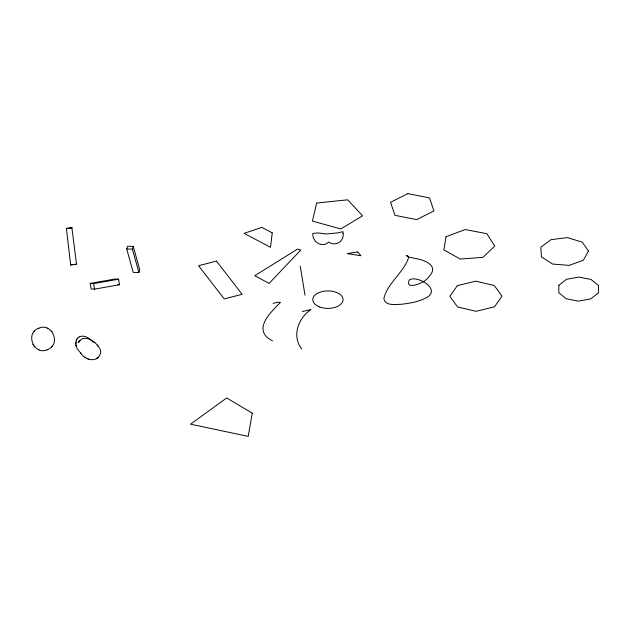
<?xml version="1.0" encoding="UTF-8"?>
<svg xmlns="http://www.w3.org/2000/svg" width="630" height="630" viewBox="0 0 630 630"><rect width="100%" height="100%" fill="white"/><g stroke="black" fill="none" stroke-linecap="round" stroke-linejoin="round"><path stroke-width="0.94" d="M75.82 343.145L76.513 339.838M76.041 345.398L75.82 343.082M75.813 343.445L75.876 342.137M126.724 248.952L127.559 246.204L133.261 246.44L139.75 269.837L138.907 272.585L133.206 272.349L126.724 248.952L132.426 249.181L138.907 272.585M132.426 249.181L133.261 246.44M76.191 340.641L77.332 338.475M38.989 328.143C24.365 332.931 34.075 356.257 47.699 349.563C61.52 344.303 51.999 322.135 38.753 328.238M79.356 341.161C78.522 342.058 80.49 339.995 79.632 340.869M77.545 338.223L79.207 336.908M77.183 338.656L77.679 338.066M34.099 331.663L34.587 331.096M51.55 346.831L52.038 346.272M79.207 341.342L78.136 342.586L79.695 341.334M79.805 340.712C86.019 333.254 101.225 345.193 100.706 352.603C97.918 363.62 84.963 360.391 80.419 352.729L80.939 353.28M71.899 227.816L76.521 264.214L70.686 264.915L76.45 264.19M70.662 264.884L66.394 228.391M79.364 336.829C83.57 334.9 88.373 337.334 91.334 340.42M47.148 349.792L47.699 349.563M302.337 311.543L310.905 309.582C298.258 318.134 291.564 335.806 301.731 349.036M273.16 303.4L277.287 302.321L280.46 302.368C270.577 312.456 251.362 330.167 272.546 340.893M90.208 283.413L115.235 278.988L118.605 279.192L119.503 284.728L94.484 289.154L91.114 288.957L90.208 283.413L93.579 283.618L118.605 279.192M71.537 227.879L67.402 228.375M67.111 228.399L66.426 228.407L72.23 227.69M117.818 284.626L119.503 284.728M47.148 328.143L47.699 328.364M38.438 349.563L38.989 349.792M87.728 358.88L88.539 359.273M84.956 357.045L85.767 357.659M93.697 341.877L94.713 342.752M80.719 353.044L77.214 348.894L75.923 344.807M51.55 331.096L52.038 331.663M34.099 346.272L34.587 346.831M98.217 346.445L97.107 345.153M92.177 341.342L92.697 342.027M32.839 344.374L33.225 345.035M76.072 345.571L76.198 346.177M300.266 266.104L305.014 295.186M93.579 283.618L94.484 289.154M408.642 257.402C403.783 272.695 387.773 282.508 383.906 298.36C384.749 306.361 395.971 304.361 401.649 304.259C410.618 303.148 419.903 301.573 427.794 296.903C440.252 288.532 417.068 275.058 409.319 279.862C404.232 290.934 424.659 282.76 427.116 278.625A40.643 23.46 0 0 0 429.833 275.656C438.905 265.23 423.864 259.796 415.635 258.584C412.658 257.489 408.594 257.796 406.208 255.678C407.256 255.095 408.618 256.292 408.642 257.402M558.865 285.295L558.755 292.73L566.236 298.785L578.45 301.14L590.727 298.904L598.39 292.926L598.5 285.492L591.019 279.444L578.812 277.082L566.527 279.318L558.865 285.295M343.09 233.32C344.421 241.4 335.247 246.968 328.71 242.03C322.017 248.393 312.11 241.952 312.858 233.431L318.284 232.95L326.411 233.943L337.515 232.911L343.011 231.667L343.09 233.32M272.231 232.872L270.506 247.306L244.164 233.368L261.867 227.383L272.231 232.872M446.024 236.754L443.851 249.889L460.278 259.048L482.934 257.347L494.755 246.062L486.848 233.691L465.153 229.548L446.024 236.754M252.252 413.13L248.189 436.377L190.528 424.171L226.69 397.971L252.252 413.13M316.638 203.057L312.433 221.083L340.814 228.966L362.573 215.814L347.634 199.804L316.638 203.057M588.467 251.055L583.348 260.237L569.197 265.372L552.644 264.057L541.43 256.906L540.808 247.259L551.053 239.644L567.394 237.612L582.167 242.117L588.467 251.055M457.349 285.642L449.812 296.32L457.569 306.952L476.075 311.307L494.487 306.826L502.023 296.147L494.266 285.516L475.76 281.161L457.349 285.642M300.66 250.157L269.12 283.405L254.756 275.712L297.596 249.063L300.66 250.157M97.855 357.368L97.154 358.037L97.855 357.368M407.846 193.623L390.553 202.317L394.939 215.31L416.627 219.61L433.92 210.924L429.534 197.93L407.846 193.623M216.468 261.096L198.568 265.702L224.217 298.911L242.117 294.305L216.468 261.096M357.659 251.921L347.224 253.607L360.951 255.741L357.659 251.921M319.82 307.046A15.151 8.749 0 0 0 343.074 300.022A15.151 8.749 0 0 0 320.914 291.903A15.151 8.749 0 0 0 319.82 307.046"/></g></svg>
